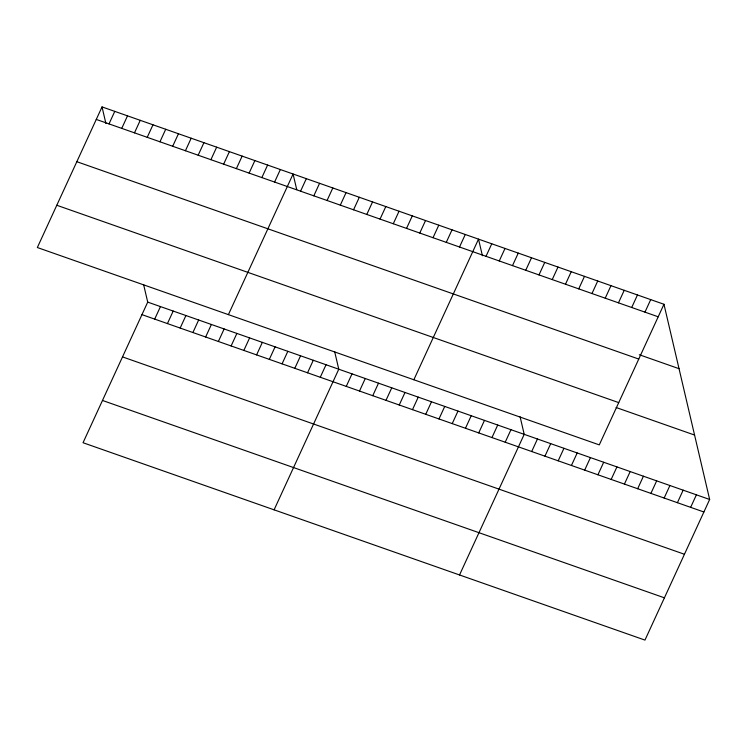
<?xml version="1.0" encoding="UTF-8"?>
<svg xmlns="http://www.w3.org/2000/svg" width="747" height="747" viewBox="0 0 747 747"><rect width="100%" height="100%" fill="white"/><g stroke="black" fill="none" stroke-linecap="round" stroke-linejoin="round"><path stroke-width="1.12" d="M102.031 106.905L37.35 247.528L599.281 444.885L663.962 304.272L102.031 106.905L105.906 123.498M109.006 123.899L114.767 111.378M121.742 128.381L127.504 115.86M134.479 132.854L140.24 120.332M147.215 137.327L152.976 124.805M159.951 141.799L165.713 129.278M172.688 146.272L178.449 133.75M185.424 150.745L191.185 138.223M198.16 155.217L203.922 142.696M210.906 159.69L216.658 147.168M143.601 284.542L147.719 302.115L83.038 442.728L644.969 640.095L709.65 499.472L663.962 304.272M223.642 164.163L229.394 151.641M154.694 319.109L160.456 306.587M236.379 168.635L242.14 156.114M167.431 323.582L173.192 311.06M249.115 173.108L254.876 160.586M180.167 328.054L185.928 315.533M261.852 177.59L267.613 165.068M192.903 332.527L198.665 320.005M274.588 182.063L280.349 169.541M205.64 337L211.401 324.478M228.405 314.627L293.085 174.014L296.736 189.626M218.376 341.472L224.137 328.951M300.574 191.185L306.326 178.664M231.112 345.954L236.874 333.433M313.815 195.835L319.576 183.314M243.849 350.427L249.61 337.905M327.065 200.485L332.817 187.964M256.594 354.9L262.346 342.378M269.331 359.372L275.083 346.851M340.305 205.145L346.066 192.623M282.067 363.845L287.828 351.323M353.555 209.795L359.316 197.273M294.804 368.318L300.565 355.796M366.796 214.445L372.557 201.923M307.54 372.79L313.301 360.269M380.046 219.095L385.807 206.574M320.276 377.263L326.037 364.741M393.286 223.745L399.047 211.224M274.093 509.837L338.774 369.214L334.665 351.65M406.536 228.405L412.297 215.883M346.263 386.386L352.014 373.864M419.777 233.055L425.538 220.533M359.503 391.045L365.264 378.524M433.027 237.705L438.788 225.183M372.753 395.695L378.505 383.174M446.276 242.355L452.028 229.833M385.994 400.345L391.755 387.824M459.517 247.014L465.278 234.493M399.243 404.995L405.005 392.474M413.847 379.756L478.519 239.143L482.403 255.735M412.484 409.655L418.245 397.133M486.008 256.314L491.769 243.793M425.734 414.305L431.495 401.783M499.257 260.964L505.019 248.443M438.975 418.955L444.736 406.433M512.498 265.615L518.259 253.093M452.224 423.605L457.986 411.083M525.748 270.274L531.509 257.752M465.465 428.255L471.226 415.734M538.989 274.924L544.75 262.402M478.715 432.915L484.476 420.393M552.238 279.574L558 267.053M491.965 437.565L497.717 425.043M565.479 284.224L571.24 271.703M505.205 442.215L510.967 429.693M578.729 288.874L584.49 276.353M459.536 574.966L524.207 434.343L520.099 416.779M591.979 293.534L597.731 281.012M531.696 451.515L537.457 438.993M605.219 298.184L610.981 285.662M544.946 456.174L550.707 443.653M618.469 302.834L624.221 290.312M558.186 460.824L563.948 448.303M631.71 307.484L637.471 294.962M571.436 465.474L577.198 452.953M644.96 312.143L650.712 299.622M584.677 470.124L590.438 457.603M597.927 474.784L603.688 462.262M611.167 479.434L616.929 466.912M624.417 484.084L630.179 471.562M637.667 488.734L643.419 476.212M650.908 493.384L656.669 480.863M664.158 498.044L669.91 485.522M677.398 502.694L683.16 490.172M690.648 507.344L696.4 494.822M96.27 119.427L658.2 316.793M639.301 354.732L679.042 368.691M76.829 161.697L638.76 359.064M56.791 205.257L618.731 402.614M616.116 407.507L694.57 435.053M147.719 302.115L709.65 499.472M141.958 314.636L703.889 511.994M122.517 356.907L684.448 554.265M102.479 400.457L664.419 597.824"/></g></svg>
